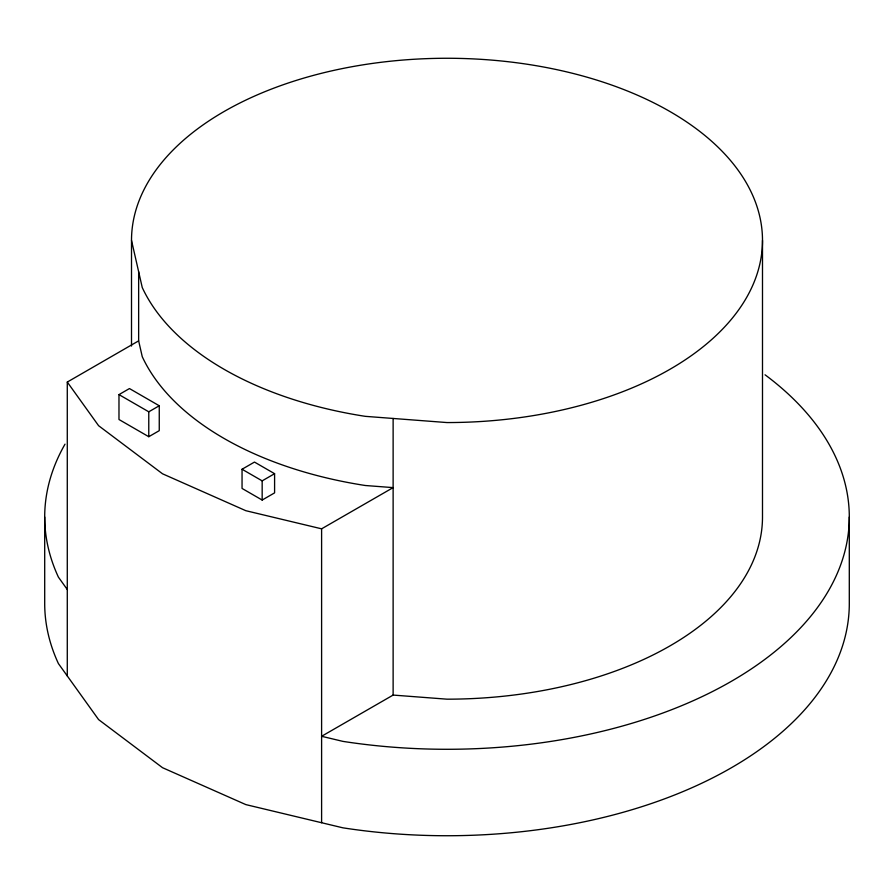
<?xml version="1.0" encoding="UTF-8"?>
<svg xmlns="http://www.w3.org/2000/svg" width="894" height="894" viewBox="0 0 894 894"><rect width="100%" height="100%" fill="white"/><g stroke="black" fill="none" stroke-linecap="round" stroke-linejoin="round"><path stroke-width="1.34" d="M67.285 675.965L67.285 382.062L138.648 340.86L138.648 271.709M118.98 394.612L129.462 388.555L159.255 405.764L159.255 430.662L148.773 436.708L118.98 419.509L118.98 394.612L148.773 411.81L159.255 405.764M242.05 469.249L254.477 462.075L274.592 473.686L274.592 492.873L262.165 500.048L242.05 488.437L242.05 469.249L262.165 480.86L274.592 473.686M67.285 382.062L98.597 425.7L162.529 473.798L245.85 510.709L321.605 528.823L393.125 487.621L365.344 485.509A315.493 182.141 0 0 1 142.258 356.706L138.648 340.86M131.507 346.056L131.507 240.408A315.493 182.141 0 0 1 447 58.266A315.493 182.141 0 0 1 762.493 240.408L762.493 517.023A315.493 182.141 0 0 1 447 699.175L393.125 695.074L321.605 736.287L342.883 741.372A402.3 232.261 0 0 0 782.004 645.624A402.3 232.261 0 0 0 765.052 374.798M67.285 589.515L58.412 577.144A402.3 232.261 0 0 1 65.005 444.162M131.507 240.408L142.258 287.555A315.493 182.141 0 0 0 365.344 416.347L447 422.56A315.493 182.141 0 0 0 762.493 240.408M849.3 517.023L849.3 603.472A402.3 232.261 0 0 1 342.883 827.822L245.85 804.611L162.529 767.7L98.597 719.603L58.412 663.583A402.3 232.261 0 0 1 44.7 603.472L44.7 517.023M393.125 418.459L393.125 695.074M321.605 528.823L321.605 822.726M262.165 480.86L262.165 500.048M148.773 411.81L148.773 436.708"/></g></svg>
